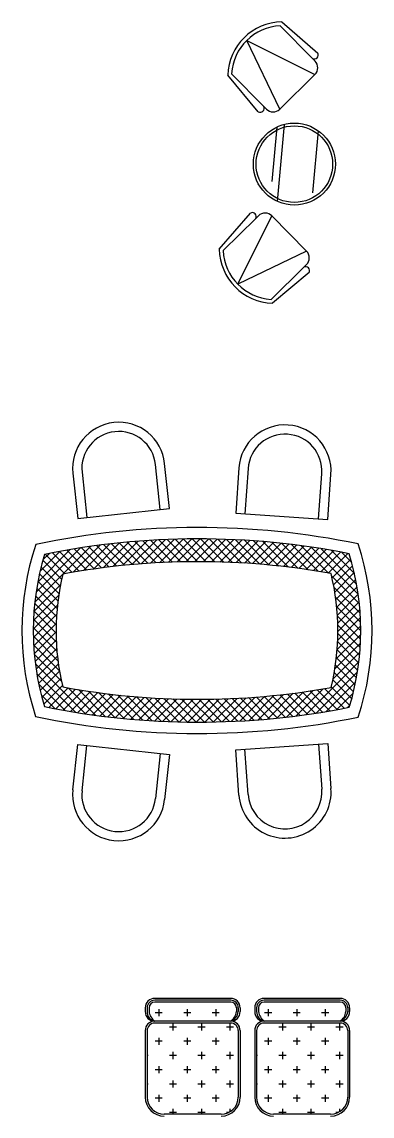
# Model space of a CAD drawing. Header units: inches. Extents: x 11.8 to 54.3, y 7.5 to 32.3.
# Drawn here: x 23.85 to 25.69, y 13.82 to 19.58 of the extents above; entities that cross this region are included whole.
import ezdxf

# ---------------------------------------------------------------- set-up
doc = ezdxf.new("R2010")
doc.units = ezdxf.units.IN
doc.header["$MEASUREMENT"] = 0
for name, color, linetype in [('02', 2, 'Continuous'), ('1', 1, 'Continuous'), ('4', 4, 'Continuous')]:
    doc.layers.add(name, color=color, linetype=linetype)

msp = doc.modelspace()

# ---------------------------------------------------------------- linework, layer by layer
at = {"layer": '02'}
for p, q in [((25.379, 19.383, -0.7), (25.2097, 19.5548, -0.7)), ((25.2073, 19.1156, -0.7), (25.0332, 19.4775, -0.7)), ((25.0332, 19.4775, -0.7), (25.3925, 19.298, -0.7)), ((24.9533, 19.3022, -0.7), (25.1226, 19.1303, -0.7)), ((25.1916, 19.0216, -0.7), (25.166, 18.7342, -0.7)), ((25.2303, 19.0356, -0.7), (25.1942, 18.63, -0.7)), ((25.4094, 19.0023, -0.7), (25.3803, 18.675, -0.7)), ((24.9863, 18.1944, -0.7), (25.1658, 18.5536, -0.7)), ((25.0808, 18.5401, -0.7), (24.9089, 18.3708, -0.7)), ((25.3482, 18.3684, -0.7), (24.9863, 18.1944, -0.7)), ((25.1616, 18.1144, -0.7), (25.3334, 18.2837, -0.7)), ((24.5783, 17.0076), (24.5529, 17.2453)), ((25.0404, 17.2244), (25.0234, 16.986)), ((24.166, 17.204), (24.1914, 16.9662)), ((25.4115, 16.9583), (25.4285, 17.1967)), ((24.1196, 16.6782, -0.135), (24.262, 16.8206, -0.135)), ((24.1732, 16.6869, -0.135), (24.3131, 16.8268, -0.135)), ((24.2259, 16.6947, -0.135), (24.3635, 16.8323, -0.135)), ((24.2778, 16.7017, -0.135), (24.4132, 16.8371, -0.135)), ((24.3903, 16.7144, -0.135), (24.2816, 16.8231, -0.135)), ((24.4313, 16.7182, -0.135), (24.3217, 16.8278, -0.135)), ((24.3289, 16.7078, -0.135), (24.4623, 16.8412, -0.135)), ((24.4728, 16.7217, -0.135), (24.3623, 16.8322, -0.135)), ((24.3792, 16.7133, -0.135), (24.5106, 16.8447, -0.135)), ((24.5146, 16.7247, -0.135), (24.4032, 16.8362, -0.135)), ((24.4288, 16.718, -0.135), (24.5584, 16.8476, -0.135)), ((24.5569, 16.7273, -0.135), (24.4445, 16.8398, -0.135)), ((24.4778, 16.7221, -0.135), (24.6056, 16.8499, -0.135)), ((24.5997, 16.7295, -0.135), (24.4861, 16.843, -0.135)), ((24.5261, 16.7255, -0.135), (24.6522, 16.8516, -0.135)), ((24.6428, 16.7312, -0.135), (24.5282, 16.8458, -0.135)), ((24.6865, 16.7325, -0.135), (24.5707, 16.8482, -0.135)), ((24.5738, 16.7282, -0.135), (24.6983, 16.8528, -0.135)), ((24.7306, 16.7333, -0.135), (24.6137, 16.8502, -0.135)), ((24.6208, 16.7304, -0.135), (24.7438, 16.8534, -0.135)), ((24.7752, 16.7336, -0.135), (24.657, 16.8517, -0.135)), ((24.6673, 16.732, -0.135), (24.7889, 16.8535, -0.135)), ((24.8203, 16.7333, -0.135), (24.7009, 16.8528, -0.135)), ((24.7132, 16.733, -0.135), (24.8334, 16.8532, -0.135)), ((24.866, 16.7326, -0.135), (24.7451, 16.8534, -0.135)), ((24.7586, 16.7335, -0.135), (24.8775, 16.8524, -0.135)), ((24.9122, 16.7313, -0.135), (24.7899, 16.8535, -0.135)), ((24.8035, 16.7335, -0.135), (24.9211, 16.8511, -0.135)), ((24.9589, 16.7294, -0.135), (24.8352, 16.8532, -0.135)), ((24.8479, 16.733, -0.135), (24.9643, 16.8493, -0.135)), ((25.0063, 16.727, -0.135), (24.881, 16.8523, -0.135)), ((24.8918, 16.7319, -0.135), (25.007, 16.8472, -0.135)), ((25.0542, 16.7239, -0.135), (24.9273, 16.8508, -0.135)), ((24.9352, 16.7305, -0.135), (25.0493, 16.8446, -0.135)), ((25.1028, 16.7202, -0.135), (24.9742, 16.8489, -0.135)), ((24.9782, 16.7285, -0.135), (25.0912, 16.8415, -0.135)), ((25.0207, 16.7261, -0.135), (25.1327, 16.8381, -0.135)), ((25.1521, 16.7159, -0.135), (25.0217, 16.8463, -0.135)), ((25.0628, 16.7233, -0.135), (25.1738, 16.8343, -0.135)), ((25.2021, 16.7108, -0.135), (25.0697, 16.8431, -0.135)), ((25.1045, 16.7201, -0.135), (25.2145, 16.8302, -0.135)), ((25.2528, 16.705, -0.135), (25.1184, 16.8394, -0.135)), ((25.1457, 16.7165, -0.135), (25.2549, 16.8256, -0.135)), ((25.3042, 16.6984, -0.135), (25.1678, 16.8349, -0.135)), ((25.1866, 16.7124, -0.135), (25.2948, 16.8207, -0.135)), ((25.3565, 16.6911, -0.135), (25.2178, 16.8298, -0.135)), ((25.4096, 16.6829, -0.135), (25.2685, 16.824, -0.135)), ((23.9241, 16.5725, -0.135), (24.1575, 16.8058, -0.135)), ((23.9332, 16.6265, -0.135), (24.1039, 16.7972, -0.135)), ((23.9451, 16.6833, -0.135), (24.0495, 16.7877, -0.135)), ((23.9605, 16.7436, -0.135), (23.9941, 16.7772, -0.135)), ((24.0751, 16.6704, -0.135), (23.9725, 16.7729, -0.135)), ((24.1133, 16.6771, -0.135), (24.01, 16.7803, -0.135)), ((24.1518, 16.6835, -0.135), (24.0479, 16.7874, -0.135)), ((24.0651, 16.6685, -0.135), (24.2102, 16.8136, -0.135)), ((24.1906, 16.6895, -0.135), (24.086, 16.7942, -0.135)), ((24.2298, 16.6952, -0.135), (24.1244, 16.8006, -0.135)), ((24.2694, 16.7006, -0.135), (24.1632, 16.8067, -0.135)), ((24.3093, 16.7056, -0.135), (24.2023, 16.8125, -0.135)), ((24.3496, 16.7102, -0.135), (24.2418, 16.818, -0.135)), ((25.2271, 16.708, -0.135), (25.3345, 16.8154, -0.135)), ((25.2672, 16.7032, -0.135), (25.3738, 16.8098, -0.135)), ((25.3069, 16.6981, -0.135), (25.4127, 16.8039, -0.135)), ((25.4637, 16.6737, -0.135), (25.32, 16.8174, -0.135)), ((25.3463, 16.6926, -0.135), (25.4513, 16.7976, -0.135)), ((25.6201, 16.5622, -0.135), (25.3722, 16.8101, -0.135)), ((25.3854, 16.6867, -0.135), (25.4896, 16.791, -0.135)), ((25.424, 16.6805, -0.135), (25.5276, 16.7841, -0.135)), ((25.6115, 16.6156, -0.135), (25.4253, 16.8019, -0.135)), ((25.4624, 16.6739, -0.135), (25.5653, 16.7768, -0.135)), ((25.6002, 16.6718, -0.135), (25.4793, 16.7928, -0.135)), ((25.5856, 16.7314, -0.135), (25.5341, 16.7828, -0.135)), ((24.0512, 16.6045, -0.135), (23.9504, 16.7053, -0.135)), ((24.0588, 16.6418, -0.135), (23.9597, 16.7408, -0.135)), ((25.4824, 16.649, -0.135), (25.5811, 16.7477, -0.135)), ((25.4902, 16.6119, -0.135), (25.5906, 16.7123, -0.135)), ((23.9175, 16.521, -0.135), (24.0649, 16.6684, -0.135)), ((24.0446, 16.5662, -0.135), (23.9418, 16.6689, -0.135)), ((25.6262, 16.5111, -0.135), (25.4806, 16.6568, -0.135)), ((25.497, 16.5738, -0.135), (25.5993, 16.6761, -0.135)), ((23.913, 16.4716, -0.135), (24.0524, 16.611, -0.135)), ((24.0347, 16.4863, -0.135), (23.9274, 16.5935, -0.135)), ((24.039, 16.5268, -0.135), (23.9342, 16.6317, -0.135)), ((25.6304, 16.4621, -0.135), (25.4924, 16.6001, -0.135)), ((25.5027, 16.5346, -0.135), (25.6071, 16.6391, -0.135)), ((25.5073, 16.4944, -0.135), (25.6141, 16.6011, -0.135)), ((23.9104, 16.4241, -0.135), (24.0431, 16.5568, -0.135)), ((24.0315, 16.4445, -0.135), (23.9216, 16.5544, -0.135)), ((25.6327, 16.4149, -0.135), (25.5011, 16.5465, -0.135)), ((25.5107, 16.4528, -0.135), (25.6201, 16.5622, -0.135)), ((23.9094, 16.3782, -0.135), (24.0365, 16.5053, -0.135)), ((24.0297, 16.4014, -0.135), (23.9168, 16.5143, -0.135)), ((25.6334, 16.3693, -0.135), (25.5072, 16.4955, -0.135)), ((25.5128, 16.41, -0.135), (25.6251, 16.5223, -0.135)), ((25.5134, 16.3657, -0.135), (25.629, 16.4813, -0.135)), ((23.9099, 16.3337, -0.135), (24.0323, 16.4561, -0.135)), ((24.0308, 16.3105, -0.135), (23.9107, 16.4307, -0.135)), ((24.0294, 16.3568, -0.135), (23.9132, 16.4731, -0.135)), ((25.6326, 16.3251, -0.135), (25.5111, 16.4467, -0.135)), ((25.5124, 16.3198, -0.135), (25.6317, 16.4391, -0.135)), ((24.034, 16.2624, -0.135), (23.9095, 16.387, -0.135)), ((23.9117, 16.2907, -0.135), (24.0299, 16.4089, -0.135)), ((23.9147, 16.2488, -0.135), (24.0294, 16.3635, -0.135)), ((25.5095, 16.2721, -0.135), (25.6332, 16.3957, -0.135)), ((25.6306, 16.2823, -0.135), (25.513, 16.3998, -0.135)), ((24.0393, 16.2122, -0.135), (23.9097, 16.3419, -0.135)), ((23.9189, 16.2081, -0.135), (24.0304, 16.3196, -0.135)), ((25.4974, 16.1701, -0.135), (25.6318, 16.3045, -0.135)), ((25.5046, 16.2223, -0.135), (25.6332, 16.3509, -0.135)), ((25.6229, 16.2002, -0.135), (25.512, 16.3111, -0.135)), ((25.6273, 16.2407, -0.135), (25.5133, 16.3547, -0.135)), ((24.0471, 16.1595, -0.135), (23.9114, 16.2952, -0.135)), ((24.0578, 16.1039, -0.135), (23.9149, 16.2468, -0.135)), ((23.9242, 16.1685, -0.135), (24.0328, 16.2771, -0.135)), ((25.4873, 16.1151, -0.135), (25.6287, 16.2565, -0.135)), ((25.6174, 16.1608, -0.135), (25.5093, 16.2689, -0.135)), ((24.1842, 15.9327, -0.135), (23.9204, 16.1965, -0.135)), ((23.9305, 16.1298, -0.135), (24.0366, 16.2359, -0.135)), ((23.9377, 16.0921, -0.135), (24.0415, 16.196, -0.135)), ((25.3457, 15.9287, -0.135), (25.6236, 16.2065, -0.135)), ((25.6036, 16.0848, -0.135), (25.5002, 16.1882, -0.135)), ((25.6109, 16.1223, -0.135), (25.5053, 16.228, -0.135)), ((24.1311, 15.9409, -0.135), (23.9281, 16.1439, -0.135)), ((23.9457, 16.0553, -0.135), (24.0475, 16.1571, -0.135)), ((25.3984, 15.9364, -0.135), (25.6164, 16.1544, -0.135)), ((25.5953, 16.0482, -0.135), (25.4939, 16.1496, -0.135)), ((24.0771, 15.9499, -0.135), (23.9384, 16.0886, -0.135)), ((23.9547, 16.0193, -0.135), (24.0546, 16.1193, -0.135)), ((23.9644, 15.9841, -0.135), (24.0626, 16.0824, -0.135)), ((25.4519, 15.945, -0.135), (25.6066, 16.0998, -0.135)), ((25.5764, 15.9773, -0.135), (25.4784, 16.0753, -0.135)), ((25.5862, 16.0123, -0.135), (25.4866, 16.1119, -0.135)), ((24.0222, 15.9599, -0.135), (23.9518, 16.0303, -0.135)), ((23.9911, 15.9659, -0.135), (24.0939, 16.0688, -0.135)), ((24.0287, 15.9587, -0.135), (24.1323, 16.0622, -0.135)), ((24.0667, 15.9518, -0.135), (24.171, 16.056, -0.135)), ((24.2364, 15.9253, -0.135), (24.0927, 16.069, -0.135)), ((24.105, 15.9451, -0.135), (24.21, 16.0501, -0.135)), ((24.1436, 15.9389, -0.135), (24.2494, 16.0446, -0.135)), ((24.2879, 15.9187, -0.135), (24.1468, 16.0599, -0.135)), ((24.1825, 15.9329, -0.135), (24.2891, 16.0395, -0.135)), ((24.3387, 15.9128, -0.135), (24.1999, 16.0516, -0.135)), ((24.2218, 15.9273, -0.135), (24.3292, 16.0347, -0.135)), ((24.3887, 15.9077, -0.135), (24.2522, 16.0442, -0.135)), ((24.2614, 15.922, -0.135), (24.3697, 16.0302, -0.135)), ((24.3014, 15.9171, -0.135), (24.4105, 16.0262, -0.135)), ((24.4381, 15.9033, -0.135), (24.3037, 16.0377, -0.135)), ((24.3418, 15.9125, -0.135), (24.4518, 16.0225, -0.135)), ((24.4868, 15.8995, -0.135), (24.3544, 16.0318, -0.135)), ((24.3825, 15.9083, -0.135), (24.4934, 16.0193, -0.135)), ((24.5348, 15.8963, -0.135), (24.4044, 16.0268, -0.135)), ((24.4236, 15.9045, -0.135), (24.5355, 16.0165, -0.135)), ((24.5823, 15.8937, -0.135), (24.4536, 16.0224, -0.135)), ((24.465, 15.9011, -0.135), (24.578, 16.0141, -0.135)), ((24.6292, 15.8917, -0.135), (24.5023, 16.0187, -0.135)), ((24.6755, 15.8903, -0.135), (24.5502, 16.0156, -0.135)), ((24.7214, 15.8894, -0.135), (24.5976, 16.0131, -0.135)), ((24.8578, 15.8897, -0.135), (24.9823, 16.0142, -0.135)), ((24.9039, 15.8909, -0.135), (25.0299, 16.017, -0.135)), ((24.9505, 15.8926, -0.135), (25.0782, 16.0203, -0.135)), ((24.9976, 15.8949, -0.135), (25.1271, 16.0244, -0.135)), ((25.1122, 15.9027, -0.135), (24.9997, 16.0152, -0.135)), ((25.1535, 15.9063, -0.135), (25.042, 16.0178, -0.135)), ((25.0454, 15.8977, -0.135), (25.1767, 16.0291, -0.135)), ((25.1944, 15.9103, -0.135), (25.0839, 16.0208, -0.135)), ((25.0938, 15.9012, -0.135), (25.2271, 16.0345, -0.135)), ((25.2349, 15.9146, -0.135), (25.1253, 16.0242, -0.135)), ((25.1428, 15.9053, -0.135), (25.2781, 16.0407, -0.135)), ((25.2751, 15.9194, -0.135), (25.1664, 16.028, -0.135)), ((25.1924, 15.9101, -0.135), (25.33, 16.0476, -0.135)), ((25.3149, 15.9244, -0.135), (25.2071, 16.0323, -0.135)), ((25.2428, 15.9155, -0.135), (25.3827, 16.0554, -0.135)), ((25.3544, 15.9299, -0.135), (25.2474, 16.0369, -0.135)), ((25.3935, 15.9357, -0.135), (25.2873, 16.0419, -0.135)), ((25.2939, 15.9217, -0.135), (25.4363, 16.0641, -0.135)), ((25.4323, 15.9418, -0.135), (25.3269, 16.0472, -0.135)), ((25.4707, 15.9482, -0.135), (25.3661, 16.0529, -0.135)), ((25.5089, 15.955, -0.135), (25.4049, 16.0589, -0.135)), ((25.5467, 15.9621, -0.135), (25.4435, 16.0653, -0.135)), ((25.5063, 15.9545, -0.135), (25.5938, 16.0421, -0.135)), ((24.5069, 15.8981, -0.135), (24.621, 16.0121, -0.135)), ((24.5492, 15.8955, -0.135), (24.6644, 16.0106, -0.135)), ((24.5919, 15.8933, -0.135), (24.7083, 16.0096, -0.135)), ((24.6351, 15.8915, -0.135), (24.7526, 16.0091, -0.135)), ((24.7666, 15.889, -0.135), (24.6444, 16.0113, -0.135)), ((24.6787, 15.8902, -0.135), (24.7975, 16.009, -0.135)), ((24.8114, 15.8891, -0.135), (24.6906, 16.01, -0.135)), ((24.7227, 15.8894, -0.135), (24.8429, 16.0095, -0.135)), ((24.8557, 15.8897, -0.135), (24.7362, 16.0092, -0.135)), ((24.7673, 15.889, -0.135), (24.8888, 16.0105, -0.135)), ((24.8996, 15.8908, -0.135), (24.7814, 16.009, -0.135)), ((24.8123, 15.8891, -0.135), (24.9352, 16.0121, -0.135)), ((24.943, 15.8923, -0.135), (24.826, 16.0093, -0.135)), ((24.9859, 15.8943, -0.135), (24.8701, 16.01, -0.135)), ((25.0284, 15.8966, -0.135), (24.9138, 16.0113, -0.135)), ((25.0705, 15.8994, -0.135), (24.9569, 16.013, -0.135)), ((25.5617, 15.965, -0.135), (25.5773, 15.9807, -0.135)), ((24.166, 15.5281), (24.1914, 15.7658)), ((25.0404, 15.5076), (25.0234, 15.7461)), ((25.4115, 15.7738), (25.4285, 15.5353)), ((24.5783, 15.7245), (24.5529, 15.4867))]:
    msp.add_line(p, q, dxfattribs=at)
msp.add_circle((25.284, 18.8264, -0.7), 0.2016, dxfattribs=at)
for centre, radius, start, end in [((25.2227, 19.2852, -0.7), 0.27, 92.75845, 176.37908), ((25.1786, 18.3838, -0.7), 0.27, 182.75845, 266.37908), ((24.3594, 17.2246), 0.1945, 6.09751, 186.09751), ((25.2344, 17.2106), 0.1945, 355.92011, 175.92011), ((24.7788, 12.7837, -0.135), 4.0699, 78.74718, 101.47944), ((25.2947, 16.3707, -0.135), 1.3854, 163.15449, 196.79072), ((24.248, 16.3707, -0.135), 1.3854, 343.07214, 16.98265), ((24.7788, 12.7837, -0.135), 3.9499, 79.81619, 100.41237), ((25.2947, 16.3707, -0.135), 1.2654, 166.38621, 193.55578), ((24.248, 16.3707, -0.135), 1.2654, 346.31295, 13.74505), ((24.7788, 19.9587, -0.135), 3.9497, 259.58288, 280.18859), ((24.7788, 19.9587, -0.135), 4.0697, 258.51472, 281.2587), ((24.3594, 15.5074), 0.1945, 173.90249, 353.90249), ((25.2344, 15.5215), 0.1945, 184.07989, 4.07989)]:
    msp.add_arc(centre, radius, start, end, dxfattribs=at)
at = {"layer": '1'}
for p, q in [((24.9487, 14.425, 4.5), (24.5487, 14.425, 4.5)), ((24.9487, 14.415, 4.5), (24.5487, 14.415, 4.5)), ((25.525, 14.425, 4.5), (25.125, 14.425, 4.5)), ((25.525, 14.415, 4.5), (25.125, 14.415, 4.5)), ((24.5087, 14.385, 4.5), (24.5087, 14.365, 4.5)), ((24.5187, 14.385, 4.5), (24.5187, 14.365, 4.5)), ((24.5888, 14.359, 4.5), (24.5513, 14.359, 4.5)), ((24.57, 14.3778, 4.5), (24.57, 14.3403, 4.5)), ((24.7388, 14.359, 4.5), (24.7013, 14.359, 4.5)), ((24.72, 14.3778, 4.5), (24.72, 14.3403, 4.5)), ((24.8888, 14.359, 4.5), (24.8513, 14.359, 4.5)), ((24.87, 14.3778, 4.5), (24.87, 14.3403, 4.5)), ((24.9787, 14.385, 4.5), (24.9787, 14.365, 4.5)), ((24.9887, 14.385, 4.5), (24.9887, 14.365, 4.5)), ((25.085, 14.385, 4.5), (25.085, 14.365, 4.5)), ((25.095, 14.385, 4.5), (25.095, 14.365, 4.5)), ((25.1651, 14.359, 4.5), (25.1276, 14.359, 4.5)), ((25.1464, 14.3778, 4.5), (25.1464, 14.3403, 4.5)), ((25.3151, 14.359, 4.5), (25.2776, 14.359, 4.5)), ((25.2964, 14.3778, 4.5), (25.2964, 14.3403, 4.5)), ((25.4651, 14.359, 4.5), (25.4276, 14.359, 4.5)), ((25.4464, 14.3778, 4.5), (25.4464, 14.3403, 4.5)), ((25.555, 14.385, 4.5), (25.555, 14.365, 4.5)), ((25.565, 14.385, 4.5), (25.565, 14.365, 4.5)), ((24.9487, 14.315, 4.5), (24.5487, 14.315, 4.5)), ((24.9487, 14.305, 4.5), (24.5487, 14.305, 4.5)), ((24.645, 14.3028, 4.5), (24.645, 14.2653, 4.5)), ((24.795, 14.3028, 4.5), (24.795, 14.2653, 4.5)), ((24.945, 14.3028, 4.5), (24.945, 14.2653, 4.5)), ((25.525, 14.315, 4.5), (25.125, 14.315, 4.5)), ((25.525, 14.305, 4.5), (25.125, 14.305, 4.5)), ((25.2214, 14.3028, 4.5), (25.2214, 14.2653, 4.5)), ((25.3714, 14.3028, 4.5), (25.3714, 14.2653, 4.5)), ((25.5214, 14.3028, 4.5), (25.5214, 14.2653, 4.5)), ((24.5087, 14.265, 4.5), (24.5087, 13.915, 4.5)), ((24.5138, 14.284, 4.5), (24.5135, 14.284, 4.5)), ((24.57, 14.2278, 4.5), (24.57, 14.1903, 4.5)), ((24.6638, 14.284, 4.5), (24.6263, 14.284, 4.5)), ((24.72, 14.2278, 4.5), (24.72, 14.1903, 4.5)), ((24.8138, 14.284, 4.5), (24.7763, 14.284, 4.5)), ((24.87, 14.2278, 4.5), (24.87, 14.1903, 4.5)), ((24.9638, 14.284, 4.5), (24.9263, 14.284, 4.5)), ((24.9887, 14.265, 4.5), (24.9887, 13.915, 4.5)), ((25.085, 14.265, 4.5), (25.085, 13.915, 4.5)), ((25.0901, 14.284, 4.5), (25.0898, 14.284, 4.5)), ((25.1464, 14.2278, 4.5), (25.1464, 14.1903, 4.5)), ((25.2401, 14.284, 4.5), (25.2026, 14.284, 4.5)), ((25.2964, 14.2278, 4.5), (25.2964, 14.1903, 4.5)), ((25.3901, 14.284, 4.5), (25.3526, 14.284, 4.5)), ((25.4464, 14.2278, 4.5), (25.4464, 14.1903, 4.5)), ((25.5401, 14.284, 4.5), (25.5026, 14.284, 4.5)), ((25.565, 14.265, 4.5), (25.565, 13.915, 4.5)), ((24.5888, 14.209, 4.5), (24.5513, 14.209, 4.5)), ((24.7388, 14.209, 4.5), (24.7013, 14.209, 4.5)), ((24.8888, 14.209, 4.5), (24.8513, 14.209, 4.5)), ((25.1651, 14.209, 4.5), (25.1276, 14.209, 4.5)), ((25.3151, 14.209, 4.5), (25.2776, 14.209, 4.5)), ((25.4651, 14.209, 4.5), (25.4276, 14.209, 4.5)), ((24.5138, 14.134, 4.5), (24.5087, 14.134, 4.5)), ((24.6638, 14.134, 4.5), (24.6263, 14.134, 4.5)), ((24.645, 14.1528, 4.5), (24.645, 14.1153, 4.5)), ((24.8138, 14.134, 4.5), (24.7763, 14.134, 4.5)), ((24.795, 14.1528, 4.5), (24.795, 14.1153, 4.5)), ((24.9638, 14.134, 4.5), (24.9263, 14.134, 4.5)), ((24.945, 14.1528, 4.5), (24.945, 14.1153, 4.5)), ((25.0901, 14.134, 4.5), (25.085, 14.134, 4.5)), ((25.2401, 14.134, 4.5), (25.2026, 14.134, 4.5)), ((25.2214, 14.1528, 4.5), (25.2214, 14.1153, 4.5)), ((25.3901, 14.134, 4.5), (25.3526, 14.134, 4.5)), ((25.3714, 14.1528, 4.5), (25.3714, 14.1153, 4.5)), ((25.5401, 14.134, 4.5), (25.5026, 14.134, 4.5)), ((25.5214, 14.1528, 4.5), (25.5214, 14.1153, 4.5)), ((24.5888, 14.059, 4.5), (24.5513, 14.059, 4.5)), ((24.57, 14.0778, 4.5), (24.57, 14.0403, 4.5)), ((24.7388, 14.059, 4.5), (24.7013, 14.059, 4.5)), ((24.72, 14.0778, 4.5), (24.72, 14.0403, 4.5)), ((24.8888, 14.059, 4.5), (24.8513, 14.059, 4.5)), ((24.87, 14.0778, 4.5), (24.87, 14.0403, 4.5)), ((25.1651, 14.059, 4.5), (25.1276, 14.059, 4.5)), ((25.1464, 14.0778, 4.5), (25.1464, 14.0403, 4.5)), ((25.3151, 14.059, 4.5), (25.2776, 14.059, 4.5)), ((25.2964, 14.0778, 4.5), (25.2964, 14.0403, 4.5)), ((25.4651, 14.059, 4.5), (25.4276, 14.059, 4.5)), ((25.4464, 14.0778, 4.5), (25.4464, 14.0403, 4.5)), ((24.645, 14.0028, 4.5), (24.645, 13.9653, 4.5)), ((24.795, 14.0028, 4.5), (24.795, 13.9653, 4.5)), ((24.945, 14.0028, 4.5), (24.945, 13.9653, 4.5)), ((25.2214, 14.0028, 4.5), (25.2214, 13.9653, 4.5)), ((25.3714, 14.0028, 4.5), (25.3714, 13.9653, 4.5)), ((25.5214, 14.0028, 4.5), (25.5214, 13.9653, 4.5)), ((24.5138, 13.984, 4.5), (24.5087, 13.984, 4.5)), ((24.6638, 13.984, 4.5), (24.6263, 13.984, 4.5)), ((24.8138, 13.984, 4.5), (24.7763, 13.984, 4.5)), ((24.9638, 13.984, 4.5), (24.9263, 13.984, 4.5)), ((25.0901, 13.984, 4.5), (25.085, 13.984, 4.5)), ((25.2401, 13.984, 4.5), (25.2026, 13.984, 4.5)), ((25.3901, 13.984, 4.5), (25.3526, 13.984, 4.5)), ((25.5401, 13.984, 4.5), (25.5026, 13.984, 4.5)), ((24.5888, 13.909, 4.5), (24.5513, 13.909, 4.5)), ((24.57, 13.9278, 4.5), (24.57, 13.8903, 4.5)), ((24.7388, 13.909, 4.5), (24.7013, 13.909, 4.5)), ((24.72, 13.9278, 4.5), (24.72, 13.8903, 4.5)), ((24.8888, 13.909, 4.5), (24.8513, 13.909, 4.5)), ((24.87, 13.9278, 4.5), (24.87, 13.8903, 4.5)), ((25.1651, 13.909, 4.5), (25.1276, 13.909, 4.5)), ((25.1464, 13.9278, 4.5), (25.1464, 13.8903, 4.5)), ((25.3151, 13.909, 4.5), (25.2776, 13.909, 4.5)), ((25.2964, 13.9278, 4.5), (25.2964, 13.8903, 4.5)), ((25.4651, 13.909, 4.5), (25.4276, 13.909, 4.5)), ((25.4464, 13.9278, 4.5), (25.4464, 13.8903, 4.5)), ((24.8987, 13.825, 4.5), (24.5987, 13.825, 4.5)), ((24.6638, 13.834, 4.5), (24.6263, 13.834, 4.5)), ((24.645, 13.8528, 4.5), (24.645, 13.825, 4.5)), ((24.8138, 13.834, 4.5), (24.7763, 13.834, 4.5)), ((24.795, 13.8528, 4.5), (24.795, 13.825, 4.5)), ((24.9379, 13.834, 4.5), (24.9263, 13.834, 4.5)), ((24.945, 13.8528, 4.5), (24.945, 13.8379, 4.5)), ((25.475, 13.825, 4.5), (25.175, 13.825, 4.5)), ((25.2401, 13.834, 4.5), (25.2026, 13.834, 4.5)), ((25.2214, 13.8528, 4.5), (25.2214, 13.825, 4.5)), ((25.3901, 13.834, 4.5), (25.3526, 13.834, 4.5)), ((25.3714, 13.8528, 4.5), (25.3714, 13.825, 4.5)), ((25.5142, 13.834, 4.5), (25.5026, 13.834, 4.5)), ((25.5214, 13.8528, 4.5), (25.5214, 13.8379, 4.5))]:
    msp.add_line(p, q, dxfattribs=at)
for centre, radius, start, end in [((24.5487, 14.385, 4.5), 0.04, 90, 180), ((24.5487, 14.385, 4.5), 0.03, 90, 180), ((24.9487, 14.385, 4.5), 0.04, 0, 90), ((24.9487, 14.385, 4.5), 0.03, 0, 90), ((25.125, 14.385, 4.5), 0.04, 90, 180), ((25.125, 14.385, 4.5), 0.03, 90, 180), ((25.525, 14.385, 4.5), 0.04, 0, 90), ((25.525, 14.385, 4.5), 0.03, 0, 90), ((24.5588, 14.3641, 4.5), 0.05, 178.88125, 258.43836), ((24.5937, 14.376, 4.5), 0.0758, 188.33554, 233.59197), ((24.9108, 14.3718, 4.5), 0.0683, 303.76315, 354.30934), ((24.9264, 14.3739, 4.5), 0.0629, 290.75853, 351.92186), ((25.1351, 14.3641, 4.5), 0.05, 178.88125, 258.43836), ((25.17, 14.376, 4.5), 0.0758, 188.33554, 233.59197), ((25.4871, 14.3718, 4.5), 0.0683, 303.76315, 354.30934), ((25.5027, 14.3739, 4.5), 0.0629, 290.75853, 351.92186), ((24.5487, 14.265, 4.5), 0.04, 90, 180), ((24.9487, 14.265, 4.5), 0.04, 0, 90), ((25.125, 14.265, 4.5), 0.04, 90, 180), ((25.525, 14.265, 4.5), 0.04, 0, 90), ((24.5987, 13.915, 4.5), 0.09, 180, 270), ((24.8987, 13.915, 4.5), 0.09, 270, 0), ((25.175, 13.915, 4.5), 0.09, 180, 270), ((25.475, 13.915, 4.5), 0.09, 270, 0)]:
    msp.add_arc(centre, radius, start, end, dxfattribs=at)
at = {"layer": '4'}
for p, q in [((25.2178, 19.5751, -0.7), (25.4075, 19.4111, -0.7)), ((25.379, 19.383, -0.7), (25.3931, 19.3687, -0.7)), ((25.3925, 19.298, -0.7), (25.2073, 19.1156, -0.7)), ((25.0941, 19.1023, -0.7), (24.9329, 19.2944, -0.7)), ((25.1366, 19.1161, -0.7), (25.1226, 19.1303, -0.7)), ((24.8887, 18.3789, -0.7), (25.0527, 18.5686, -0.7)), ((25.0808, 18.5401, -0.7), (25.0951, 18.5542, -0.7)), ((25.1658, 18.5536, -0.7), (25.3482, 18.3684, -0.7)), ((25.3477, 18.2977, -0.7), (25.3334, 18.2837, -0.7)), ((25.3615, 18.2552, -0.7), (25.1694, 18.094, -0.7)), ((24.6265, 17.0127), (24.6011, 17.2504)), ((24.992, 17.2279), (24.975, 16.9894)), ((24.1178, 17.1988), (24.1432, 16.9611)), ((25.4598, 16.9548), (25.4768, 17.1933)), ((24.1432, 16.9611), (24.6265, 17.0127)), ((24.975, 16.9894), (25.4598, 16.9548)), ((24.1178, 15.5332), (24.1432, 15.7709)), ((24.1432, 15.7709), (24.6265, 15.7193)), ((24.975, 15.7426), (25.4598, 15.7772)), ((24.992, 15.5042), (24.975, 15.7426)), ((25.4598, 15.7772), (25.4768, 15.5388)), ((24.6265, 15.7193), (24.6011, 15.4816)), ((24.9487, 14.435, 4.5), (24.5487, 14.435, 4.5)), ((25.525, 14.435, 4.5), (25.125, 14.435, 4.5)), ((24.4987, 14.385, 4.5), (24.4987, 14.365, 4.5)), ((24.9987, 14.385, 4.5), (24.9987, 14.365, 4.5)), ((25.075, 14.385, 4.5), (25.075, 14.365, 4.5)), ((25.575, 14.385, 4.5), (25.575, 14.365, 4.5)), ((24.4987, 14.265, 4.5), (24.4987, 13.915, 4.5)), ((24.9987, 14.265, 4.5), (24.9987, 13.915, 4.5)), ((25.075, 14.265, 4.5), (25.075, 13.915, 4.5)), ((25.575, 14.265, 4.5), (25.575, 13.915, 4.5))]:
    msp.add_line(p, q, dxfattribs=at)
msp.add_circle((25.284, 18.8264, -0.7), 0.216, dxfattribs=at)
for centre, radius, start, end in [((25.2227, 19.2852, -0.7), 0.29, 90.96595, 178.17159), ((25.3892, 19.4012, -0.7), 0.0208, 240.82897, 28.30856), ((25.3574, 19.3336, -0.7), 0.05, 314.56877, 44.56877), ((25.1042, 19.1205, -0.7), 0.0208, 240.82897, 28.30856), ((25.1722, 19.1512, -0.7), 0.05, 224.56877, 314.56877), ((25.0626, 18.5503, -0.7), 0.0208, 330.82897, 118.30856), ((25.1301, 18.5186, -0.7), 0.05, 44.56877, 134.56877), ((25.1786, 18.3838, -0.7), 0.29, 180.96595, 268.17159), ((25.3126, 18.3333, -0.7), 0.05, 314.56877, 44.56877), ((25.3433, 18.2653, -0.7), 0.0208, 330.82897, 118.30856), ((24.3594, 17.2246), 0.243, 6.09751, 186.09751), ((25.2344, 17.2106), 0.243, 355.92011, 175.92011), ((24.7788, 12.7837, -0.135), 4.1299, 78.25524, 101.97051), ((25.2947, 16.3707, -0.135), 1.4454, 161.73169, 198.21488), ((24.248, 16.3707, -0.135), 1.4454, 341.64548, 18.40794), ((24.7788, 19.9587, -0.135), 4.1297, 258.02316, 281.75112), ((24.3594, 15.5074), 0.243, 173.90249, 353.90249), ((25.2344, 15.5215), 0.243, 184.07989, 4.07989), ((24.5487, 14.385, 4.5), 0.05, 90, 180), ((24.9487, 14.385, 4.5), 0.05, 0, 90), ((25.125, 14.385, 4.5), 0.05, 90, 180), ((25.525, 14.385, 4.5), 0.05, 0, 90), ((24.5487, 14.365, 4.5), 0.05, 180, 270), ((24.9487, 14.365, 4.5), 0.05, 270, 0), ((25.125, 14.365, 4.5), 0.05, 180, 270), ((25.525, 14.365, 4.5), 0.05, 270, 0), ((24.5487, 14.265, 4.5), 0.05, 90, 180), ((24.9487, 14.265, 4.5), 0.05, 0, 90), ((25.125, 14.265, 4.5), 0.05, 90, 180), ((25.525, 14.265, 4.5), 0.05, 0, 90), ((24.5987, 13.915, 4.5), 0.1, 180, 270), ((24.8987, 13.915, 4.5), 0.1, 270, 0), ((25.175, 13.915, 4.5), 0.1, 180, 270), ((25.475, 13.915, 4.5), 0.1, 270, 0)]:
    msp.add_arc(centre, radius, start, end, dxfattribs=at)

doc.saveas('drawing.dxf')
